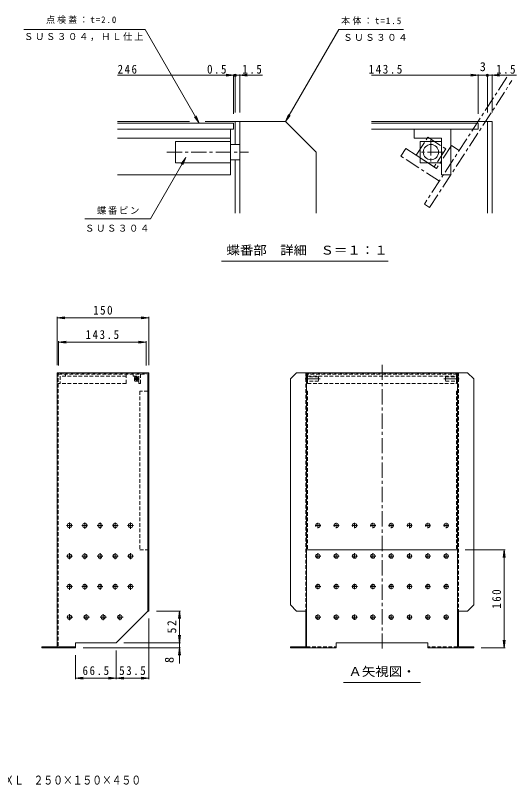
# Model space of a CAD drawing. Units: millimetres, scale not verified. Extents: x -698 to 705, y -680 to 597.
# Drawn here: x -116 to 705, y -680 to 580 of the extents above; entities that cross this region are included whole.
import ezdxf
from ezdxf.enums import TextEntityAlignment as Align

# ---------------------------------------------------------------- set-up
doc = ezdxf.new("R2010")
doc.units = ezdxf.units.MM
doc.header["$LTSCALE"] = 5
doc.header["$PDMODE"] = 32
doc.header["$PDSIZE"] = 4
doc.linetypes.add('CHAIN1', pattern=[8, 5, -1, 1, -1])
doc.linetypes.add('DASHED1', pattern=[1.8, 1.2, -0.6])
for name, color, linetype, lineweight in [('0-0_通り芯', 4, 'Continuous', 9), ('0-1_躯体', 2, 'DASHED1', 9), ('0-2_仕上', 3, 'DASHED1', 9), ('0-3_建具', 6, 'DASHED1', 9), ('0-F', 7, 'Continuous', 9), ('F-0_F-0ﾚｲﾔ', 4, 'Continuous', 9), ('F-2_F-2ﾚｲﾔ', 3, 'Continuous', 9), ('F-3_F-3ﾚｲﾔ', 6, 'Continuous', 9), ('F-E_F-Eﾚｲﾔ', 7, 'Continuous', 9), ('F-F_F-Fﾚｲﾔ', 7, 'Continuous', 9)]:
    doc.layers.add(name, color=color, linetype=linetype, lineweight=lineweight)
doc.layers.add('F-5_F-5ﾚｲﾔ', color=2, linetype='Continuous')
doc.styles.add('ＭＳ ゴシック', font='')
doc.styles.get('ＭＳ ゴシック').set_extended_font_data('MS Gothic')

msp = doc.modelspace()

# ---------------------------------------------------------------- linework, layer by layer
at = {"layer": '0-0_通り芯', "linetype": 'CHAIN1'}
for p, q in [((484.579, 8.548), (484.579, -456.091)), ((82.834, -10.712), (82.834, -18.548)), ((86.595, -14.623), (78.787, -14.623)), ((-27.166, -250), (-27.166, -259.89)), ((-2.166, -250), (-2.166, -259.89)), ((22.834, -250), (22.834, -259.89)), ((47.834, -250), (47.834, -259.89)), ((72.834, -250), (72.834, -259.89)), ((379.579, -250.092), (379.579, -258.859)), ((409.579, -250.092), (409.579, -258.859)), ((439.579, -250.092), (439.579, -258.859)), ((469.579, -250.092), (469.579, -258.859)), ((499.579, -250.092), (499.579, -258.859)), ((529.579, -250.092), (529.579, -258.859)), ((559.579, -250.092), (559.579, -258.859)), ((589.579, -250.092), (589.579, -258.859)), ((-22.457, -254.623), (-31.987, -254.623)), ((2.543, -254.623), (-6.987, -254.623)), ((27.543, -254.623), (18.013, -254.623)), ((52.543, -254.623), (43.013, -254.623)), ((77.543, -254.623), (68.013, -254.623)), ((375.202, -254.623), (384.203, -254.623)), ((405.202, -254.623), (414.203, -254.623)), ((435.202, -254.623), (444.203, -254.623)), ((465.202, -254.623), (474.203, -254.623)), ((503.956, -254.623), (494.955, -254.623)), ((533.956, -254.623), (524.955, -254.623)), ((563.956, -254.623), (554.955, -254.623)), ((593.956, -254.623), (584.955, -254.623)), ((-27.166, -300), (-27.166, -309.89)), ((-2.166, -300), (-2.166, -309.89)), ((22.834, -300), (22.834, -309.89)), ((47.834, -300), (47.834, -309.89)), ((72.834, -300), (72.834, -309.89)), ((379.579, -300.092), (379.579, -308.859)), ((409.579, -300.092), (409.579, -308.859)), ((439.579, -300.092), (439.579, -308.859)), ((469.579, -300.092), (469.579, -308.859)), ((499.579, -300.092), (499.579, -308.859)), ((529.579, -300.092), (529.579, -308.859)), ((559.579, -300.092), (559.579, -308.859)), ((589.579, -300.092), (589.579, -308.859)), ((-22.457, -304.623), (-31.987, -304.623)), ((2.543, -304.623), (-6.987, -304.623)), ((27.543, -304.623), (18.013, -304.623)), ((52.543, -304.623), (43.013, -304.623)), ((77.543, -304.623), (68.013, -304.623)), ((375.202, -304.623), (384.203, -304.623)), ((405.202, -304.623), (414.203, -304.623)), ((435.202, -304.623), (444.203, -304.623)), ((465.202, -304.623), (474.203, -304.623)), ((503.956, -304.623), (494.955, -304.623)), ((533.956, -304.623), (524.955, -304.623)), ((563.956, -304.623), (554.955, -304.623)), ((593.956, -304.623), (584.955, -304.623)), ((-27.166, -350), (-27.166, -359.89)), ((-2.166, -350), (-2.166, -359.89)), ((22.834, -350), (22.834, -359.89)), ((47.834, -350), (47.834, -359.89)), ((72.834, -350), (72.834, -359.89)), ((379.579, -350.092), (379.579, -358.859)), ((409.579, -350.092), (409.579, -358.859)), ((439.579, -350.092), (439.579, -358.859)), ((469.579, -350.092), (469.579, -358.859)), ((499.579, -350.092), (499.579, -358.859)), ((529.579, -350.092), (529.579, -358.859)), ((559.579, -350.092), (559.579, -358.859)), ((589.579, -350.092), (589.579, -358.859)), ((-22.457, -354.623), (-31.987, -354.623)), ((2.543, -354.623), (-6.987, -354.623)), ((27.543, -354.623), (18.013, -354.623)), ((52.543, -354.623), (43.013, -354.623)), ((77.543, -354.623), (68.013, -354.623)), ((375.202, -354.623), (384.203, -354.623)), ((405.202, -354.623), (414.203, -354.623)), ((435.202, -354.623), (444.203, -354.623)), ((465.202, -354.623), (474.203, -354.623)), ((503.956, -354.623), (494.955, -354.623)), ((533.956, -354.623), (524.955, -354.623)), ((563.956, -354.623), (554.955, -354.623)), ((593.956, -354.623), (584.955, -354.623)), ((-27.166, -399.699), (-27.166, -409.657)), ((0.334, -399.699), (0.334, -409.657)), ((27.834, -399.699), (27.834, -409.657)), ((55.334, -399.699), (55.334, -409.657)), ((379.579, -400.092), (379.579, -408.859)), ((409.579, -400.092), (409.579, -408.859)), ((439.579, -400.092), (439.579, -408.859)), ((469.579, -400.092), (469.579, -408.859)), ((499.579, -400.092), (499.579, -408.859)), ((529.579, -400.092), (529.579, -408.859)), ((559.579, -400.092), (559.579, -408.859)), ((589.579, -400.092), (589.579, -408.859)), ((-21.731, -404.623), (-31.69, -404.623)), ((5.769, -404.623), (-4.19, -404.623)), ((33.269, -404.623), (23.31, -404.623)), ((60.769, -404.623), (50.81, -404.623)), ((375.202, -404.623), (384.203, -404.623)), ((405.202, -404.623), (414.203, -404.623)), ((435.202, -404.623), (444.203, -404.623)), ((465.202, -404.623), (474.203, -404.623)), ((503.956, -404.623), (494.955, -404.623)), ((533.956, -404.623), (524.955, -404.623)), ((563.956, -404.623), (554.955, -404.623)), ((593.956, -404.623), (584.955, -404.623))]:
    msp.add_line(p, q, dxfattribs=at)
at = {"layer": '0-0_通り芯', "linetype": 'DASHED1'}
for p, q in [((-45.666, -4.623), (-45.666, -454.623)), ((359.579, -4.623), (359.579, -394.623)), ((609.579, -4.623), (609.579, -394.623)), ((101.334, -34.623), (87.834, -34.623)), ((87.834, -34.623), (87.834, -294.623)), ((361.079, -34.623), (362.579, -34.623)), ((362.579, -34.623), (361.079, -34.623)), ((362.579, -34.623), (362.579, -294.623)), ((606.579, -34.623), (606.579, -294.623)), ((606.579, -34.623), (608.079, -34.623)), ((102.834, -294.623), (87.834, -294.623)), ((361.079, -453.123), (409.579, -453.123)), ((608.079, -453.123), (559.579, -453.123))]:
    msp.add_line(p, q, dxfattribs=at)
at = {"layer": '0-0_通り芯'}
for p, q in [((101.334, -4.623), (101.334, -394.623)), ((344.579, -4.623), (334.579, -14.623)), ((344.579, -4.623), (624.579, -4.623)), ((361.079, -4.623), (361.079, -454.623)), ((608.079, -4.623), (608.079, -454.623)), ((624.579, -4.623), (634.579, -14.623)), ((334.579, -384.623), (334.579, -14.623)), ((634.579, -384.623), (634.579, -14.623)), ((608.079, -294.623), (361.079, -294.623)), ((101.334, -394.623), (49.334, -446.623)), ((359.579, -394.623), (359.579, -453.123)), ((609.579, -394.623), (609.579, -453.123)), ((-72.166, -453.123), (-72.166, -454.623)), ((-17.166, -453.123), (-72.166, -453.123)), ((-62.166, -453.123), (-62.166, -454.623)), ((-42.166, -453.123), (-42.166, -454.623)), ((-22.166, -453.123), (-22.166, -454.623)), ((-17.166, -446.623), (-17.166, -454.623)), ((49.334, -446.623), (-17.166, -446.623)), ((334.579, -453.123), (334.579, -454.623)), ((334.579, -453.123), (359.579, -453.123)), ((344.579, -453.123), (344.579, -454.623)), ((409.579, -446.623), (409.579, -454.623)), ((409.579, -446.623), (559.579, -446.623)), ((559.579, -446.623), (559.579, -454.623)), ((634.579, -453.123), (609.579, -453.123)), ((624.579, -453.123), (624.579, -454.623)), ((634.579, -453.123), (634.579, -454.623)), ((-17.166, -454.623), (-72.166, -454.623)), ((334.579, -454.623), (409.579, -454.623)), ((634.579, -454.623), (559.579, -454.623))]:
    msp.add_line(p, q, dxfattribs=at)
for points in [[(102.834, -4.623), (-47.166, -4.623), (-47.166, -454.623)], [(102.834, -4.623), (102.834, -394.623), (101.334, -394.623)], [(334.579, -384.623), (344.579, -394.623), (361.079, -394.623)], [(634.579, -384.623), (624.579, -394.623), (608.079, -394.623)]]:
    msp.add_lwpolyline(points, dxfattribs=at)
for centre, radius in [((82.834, -14.623), 2.5), ((-27.166, -254.623), 3.5), ((-2.166, -254.623), 3.5), ((22.834, -254.623), 3.5), ((47.834, -254.623), 3.5), ((72.834, -254.623), 3.5), ((-27.166, -304.623), 3.5), ((-2.166, -304.623), 3.5), ((22.834, -304.623), 3.5), ((47.834, -304.623), 3.5), ((72.834, -304.623), 3.5), ((379.579, -304.623), 3.5), ((409.579, -304.623), 3.5), ((439.579, -304.623), 3.5), ((469.579, -304.623), 3.5), ((499.579, -304.623), 3.5), ((529.579, -304.623), 3.5), ((559.579, -304.623), 3.5), ((589.579, -304.623), 3.5), ((-27.166, -354.623), 3.5), ((-2.166, -354.623), 3.5), ((22.834, -354.623), 3.5), ((47.834, -354.623), 3.5), ((72.834, -354.623), 3.5), ((379.579, -354.623), 3.5), ((409.579, -354.623), 3.5), ((439.579, -354.623), 3.5), ((469.579, -354.623), 3.5), ((499.579, -354.623), 3.5), ((529.579, -354.623), 3.5), ((559.579, -354.623), 3.5), ((589.579, -354.623), 3.5), ((-27.166, -404.623), 3.5), ((0.334, -404.623), 3.5), ((27.834, -404.623), 3.5), ((55.334, -404.623), 3.5), ((379.579, -404.623), 3.5), ((409.579, -404.623), 3.5), ((439.579, -404.623), 3.5), ((469.579, -404.623), 3.5), ((499.579, -404.623), 3.5), ((529.579, -404.623), 3.5), ((559.579, -404.623), 3.5), ((589.579, -404.623), 3.5)]:
    msp.add_circle(centre, radius, dxfattribs=at)
at = {"layer": '0-0_通り芯', "linetype": 'DASHED1'}
for centre in [(379.579, -254.623), (409.579, -254.623), (439.579, -254.623), (469.579, -254.623), (499.579, -254.623), (529.579, -254.623), (559.579, -254.623), (589.579, -254.623)]:
    msp.add_circle(centre, 3.5, dxfattribs=at)
at = {"layer": '0-1_躯体'}
for p, q in [((-45.166, -7.123), (-45.666, -7.123)), ((-42.666, -10.123), (-42.666, -22.123)), ((65.834, -10.123), (-42.666, -10.123)), ((-33.666, -7.123), (-33.666, -10.123))]:
    msp.add_line(p, q, dxfattribs=at)
msp.add_lwpolyline([(65.834, -7.123), (65.834, -22.123), (-45.666, -22.123)], dxfattribs=at)
at = {"layer": '0-2_仕上'}
for p, q in [((-45.166, -7.123), (98.334, -7.123)), ((89.334, -7.123), (89.334, -22.123)), ((98.334, -5.123), (98.334, -7.123)), ((361.579, -5.123), (607.579, -5.123)), ((361.579, -5.123), (361.579, -7.123)), ((362.579, -22.123), (362.579, -7.123)), ((362.579, -10.123), (606.579, -10.123))]:
    msp.add_line(p, q, dxfattribs=at)
at = {"layer": '0-2_仕上', "linetype": 'CHAIN1'}
for p, q in [((383.451, -14.623), (356.727, -14.623)), ((585.707, -14.623), (612.431, -14.623))]:
    msp.add_line(p, q, dxfattribs=at)
at = {"layer": '0-2_仕上'}
for points in [[(98.334, -5.123), (-45.166, -5.123), (-45.166, -7.123)], [(77.334, -7.123), (77.334, -10.123), (86.334, -10.123), (86.334, -22.123), (89.334, -22.123)], [(607.579, -5.123), (607.579, -7.123), (361.579, -7.123)], [(362.579, -22.123), (606.579, -22.123), (606.579, -7.123)]]:
    msp.add_lwpolyline(points, dxfattribs=at)
msp.add_lwpolyline([(79.334, -18.123), (79.334, -11.123), (86.334, -11.123), (86.334, -18.123)], close=True, dxfattribs=at)
at = {"layer": '0-3_建具', "linetype": 'Continuous'}
for p, q in [((359.579, -12.123), (359.579, -17.123)), ((609.579, -12.123), (609.579, -17.123))]:
    msp.add_line(p, q, dxfattribs=at)
at = {"layer": '0-3_建具'}
for p, q in [((359.579, -12.123), (362.579, -12.123)), ((380.579, -11.123), (362.579, -11.123)), ((362.579, -12.123), (362.579, -17.123)), ((588.579, -11.123), (606.579, -11.123)), ((609.579, -12.123), (606.579, -12.123)), ((606.579, -12.123), (606.579, -17.123)), ((359.579, -17.123), (362.579, -17.123)), ((609.579, -17.123), (606.579, -17.123))]:
    msp.add_line(p, q, dxfattribs=at)
for points in [[(380.579, -11.123), (380.579, -18.123), (362.579, -18.123)], [(588.579, -11.123), (588.579, -18.123), (606.579, -18.123)]]:
    msp.add_lwpolyline(points, dxfattribs=at)
at = {"layer": '0-3_建具', "linetype": 'Continuous'}
msp.add_circle((82.834, -14.623), 2, dxfattribs=at)
at = {"layer": '0-F'}
for p, q in [((-47.166, 85.377), (-34.773, 87.009)), ((-47.166, 7.877), (-47.166, 86.877)), ((-47.166, 85.377), (102.834, 85.377)), ((-47.166, 85.377), (-34.773, 83.746)), ((102.834, 85.377), (90.441, 87.009)), ((102.834, 85.377), (90.441, 83.746)), ((102.834, 7.877), (102.834, 86.877)), ((-45.166, 45.377), (-32.773, 47.009)), ((-45.166, 7.377), (-45.166, 46.877)), ((-45.166, 45.377), (98.334, 45.377)), ((-45.166, 45.377), (-32.773, 43.746)), ((98.334, 45.377), (85.941, 47.009)), ((98.334, 45.377), (85.941, 43.746)), ((98.334, 7.377), (98.334, 46.877)), ((620.579, -294.623), (686.079, -294.623)), ((684.579, -294.623), (682.948, -307.016)), ((684.579, -454.623), (684.579, -294.623)), ((684.579, -294.623), (686.211, -307.016)), ((115.334, -394.623), (154.334, -394.623)), ((152.834, -394.623), (151.202, -407.016)), ((152.834, -480.258), (152.834, -394.623)), ((152.834, -394.623), (154.466, -407.016)), ((102.834, -407.123), (102.834, -506.123)), ((152.834, -446.623), (151.202, -434.23)), ((152.834, -446.623), (154.466, -434.23)), ((61.834, -446.623), (154.334, -446.623)), ((684.579, -454.623), (682.948, -442.23)), ((684.579, -454.623), (686.211, -442.23)), ((-4.666, -454.623), (154.334, -454.623)), ((49.334, -459.123), (49.334, -506.123)), ((152.834, -454.623), (151.202, -467.016)), ((152.834, -454.623), (154.466, -467.016)), ((647.079, -454.623), (686.079, -454.623)), ((-17.166, -467.123), (-17.166, -506.123)), ((-17.166, -504.623), (-4.773, -502.991)), ((61.727, -506.254), (36.941, -502.991)), ((61.727, -502.991), (36.941, -506.254)), ((102.834, -504.623), (90.441, -502.991)), ((-17.166, -504.623), (102.834, -504.623)), ((-17.166, -504.623), (-4.773, -506.254)), ((102.834, -504.623), (90.441, -506.254)), ((421.467, -511.739), (547.691, -511.739))]:
    msp.add_line(p, q, dxfattribs=at)
at = {"layer": 'F-0_F-0ﾚｲﾔ'}
for p, q in [((51.606, 406.615), (169.543, 406.615)), ((194.985, 406.615), (326.606, 406.615)), ((244.105, 406.615), (244.105, 369.115)), ((251.605, 406.615), (251.605, 369.115)), ((326.606, 406.615), (376.606, 356.615)), ((664.596, 406.615), (467.082, 406.615)), ((657.096, 406.615), (657.096, 256.615)), ((664.596, 406.615), (664.596, 256.615)), ((376.606, 256.615), (376.606, 356.615)), ((244.105, 344.116), (244.105, 256.615)), ((251.605, 344.116), (251.605, 256.615))]:
    msp.add_line(p, q, dxfattribs=at)
at = {"layer": 'F-0_F-0ﾚｲﾔ', "linetype": 'CHAIN1'}
for p, q in [((564.597, 376.25), (564.597, 335.577)), ((584.067, 356.615), (543.015, 356.615))]:
    msp.add_line(p, q, dxfattribs=at)
at = {"layer": 'F-0_F-0ﾚｲﾔ'}
msp.add_lwpolyline([(547.097, 339.115), (547.097, 374.115), (582.097, 374.115), (582.097, 339.115)], close=True, dxfattribs=at)
msp.add_circle((564.597, 356.615), 12.5, dxfattribs=at)
at = {"layer": 'F-2_F-2ﾚｲﾔ', "linetype": 'CHAIN1'}
for p, q in [((688.781, 478.988), (553.838, 271.195)), ((562.224, 265.749), (697.167, 473.542)), ((598.444, 367.423), (573.936, 329.683)), ((598.444, 367.423), (611.024, 359.254)), ((132.245, 356.615), (265.865, 356.615)), ((523.615, 362.362), (515.446, 349.782)), ((573.936, 329.683), (523.615, 362.362)), ((578.346, 308.934), (515.446, 349.782)), ((562.224, 265.749), (553.838, 271.195))]:
    msp.add_line(p, q, dxfattribs=at)
at = {"layer": 'F-2_F-2ﾚｲﾔ'}
for p, q in [((51.606, 404.116), (241.606, 404.116)), ((241.606, 404.116), (241.606, 394.115)), ((642.096, 404.115), (467.082, 404.115)), ((642.096, 404.115), (642.096, 394.115)), ((51.606, 394.115), (241.606, 394.115)), ((236.606, 394.115), (236.606, 319.115)), ((467.082, 394.115), (642.096, 394.115)), ((597.097, 394.115), (597.097, 319.115)), ((51.606, 379.116), (236.606, 379.116)), ((51.606, 319.115), (236.606, 319.115))]:
    msp.add_line(p, q, dxfattribs=at)
for points in [[(537.097, 394.115), (537.097, 379.116), (582.097, 379.116)], [(582.097, 379.116), (582.097, 319.115), (597.097, 319.115)]]:
    msp.add_lwpolyline(points, dxfattribs=at)
at = {"layer": 'F-2_F-2ﾚｲﾔ', "linetype": 'CHAIN1'}
msp.add_lwpolyline([(588.805, 361.761), (569.742, 332.407), (540.389, 351.47), (559.451, 380.823)], close=True, dxfattribs=at)
at = {"layer": 'F-3_F-3ﾚｲﾔ'}
for p, q in [((146.605, 374.115), (236.606, 374.115)), ((251.605, 369.115), (236.606, 369.115))]:
    msp.add_line(p, q, dxfattribs=at)
for points in [[(146.605, 374.115), (146.605, 339.115), (236.606, 339.115)], [(251.605, 369.115), (251.605, 344.116), (236.606, 344.116)]]:
    msp.add_lwpolyline(points, dxfattribs=at)
at = {"layer": 'F-E_F-Eﾚｲﾔ'}
for p, q in [((-101.672, 557.241), (96.715, 557.241)), ((185.122, 404.116), (96.715, 557.241)), ((326.606, 406.615), (331.389, 418.164)), ((326.606, 406.615), (334.215, 416.532)), ((185.122, 404.116), (177.512, 414.033)), ((185.122, 404.116), (180.338, 415.664)), ((163.357, 347.451), (105.622, 247.451)), ((163.357, 347.451), (155.748, 337.534)), ((163.357, 347.451), (158.574, 335.903)), ((-1.809, 247.451), (105.622, 247.451))]:
    msp.add_line(p, q, dxfattribs=at)
msp.add_lwpolyline([(326.606, 406.615), (413.57, 557.241), (519.647, 557.241)], dxfattribs=at)
at = {"layer": 'F-F_F-Fﾚｲﾔ'}
for p, q in [((51.606, 482.241), (288.657, 482.241)), ((241.606, 482.241), (229.213, 483.873)), ((241.606, 482.241), (229.213, 480.61)), ((241.606, 419.116), (241.606, 483.741)), ((244.105, 421.615), (244.105, 483.741)), ((251.605, 482.241), (263.999, 483.873)), ((251.605, 421.615), (251.605, 483.741)), ((251.605, 482.241), (263.999, 480.61)), ((467.082, 482.241), (704.839, 482.241)), ((642.096, 482.241), (629.703, 483.873)), ((642.096, 482.241), (629.703, 480.61)), ((642.096, 419.115), (642.096, 483.741)), ((657.096, 421.615), (657.096, 483.741)), ((664.596, 482.241), (676.989, 483.873)), ((664.596, 421.615), (664.596, 483.741)), ((664.596, 482.241), (676.989, 480.61)), ((221.76, 177.982), (494.442, 177.982))]:
    msp.add_line(p, q, dxfattribs=at)
for p in [(244.105, 482.241), (657.096, 482.241)]:
    msp.add_point(p, dxfattribs=at)

# ---------------------------------------------------------------- texts
at = {"layer": '0-F', "color": 2, "style": 'ＭＳ ゴシック'}
msp.add_text('8', height=14.66, rotation=90, dxfattribs=at).set_placement((147.834, -479.727), align=Align.BOTTOM_LEFT)
at = {"layer": '0-F', "color": 2, "style": 'ＭＳ ゴシック', "width": 1.1}
msp.add_text('Ａ矢視図・', height=14.66, dxfattribs=at).set_placement((429.579, -505.378), align=Align.BOTTOM_LEFT)
at = {"layer": '0-F', "color": 2, "char_height": 14.66, "attachment_point": 7, "style": 'ＭＳ ゴシック'}
for s, insert in [('\\T1.27;\\W0.9;150', (11.584, 90.377)), ('\\T1.28;\\W0.9;143.5', (-0.916, 50.377)), ('\\T1.28;\\W0.9;66.5', (-5.791, -499.623)), ('\\T1.28;\\W0.9;53.5', (54.209, -499.623))]:
    msp.add_mtext(s, dxfattribs=dict(at, insert=insert))
at = {"layer": '0-F', "color": 2, "char_height": 14.66, "attachment_point": 7, "rotation": 90, "style": 'ＭＳ ゴシック'}
for s, insert in [('\\T1.27;\\W0.9;160', (679.579, -390.873)), ('\\T1.27;\\W0.95;52', (147.834, -431.248))]:
    msp.add_mtext(s, dxfattribs=dict(at, insert=insert))
at = {"layer": 'F-5_F-5ﾚｲﾔ', "style": 'ＭＳ ゴシック', "width": 0.8}
msp.add_text('屋上緑化用よこ型ドレインカバー\u3000ＢＸＬ\u3000２５０×１５０×４５０', height=14.66, dxfattribs=at).set_placement((-405.781, -683.081), align=Align.BOTTOM_LEFT)
at = {"layer": 'F-E_F-Eﾚｲﾔ', "char_height": 11, "attachment_point": 7, "style": 'ＭＳ ゴシック'}
for s, insert in [('\\T1.24;\\W0.95;点検蓋：t=2.0', (-65.514, 566.436)), ('\\T1.26;\\W0.95;本体：t=1.5', (417.685, 564.793)), ('\\T1.17;ＳＵＳ３０４，ＨＬ仕上', (-101.672, 538.496)), ('\\T1.17;ＳＵＳ３０４', (420.973, 538.496)), ('\\T1.17;蝶番ピン', (17.725, 254.292)), ('\\T1.17;ＳＵＳ３０４', (-1.809, 226.211))]:
    msp.add_mtext(s, dxfattribs=dict(at, insert=insert))
at = {"layer": 'F-F_F-Fﾚｲﾔ', "color": 2, "style": 'ＭＳ ゴシック'}
msp.add_text('3', height=14.66, dxfattribs=at).set_placement((644.596, 484.741), align=Align.BOTTOM_LEFT)
at = {"layer": 'F-F_F-Fﾚｲﾔ', "color": 2, "style": 'ＭＳ ゴシック', "width": 1.1}
msp.add_text('蝶番部\u3000詳細\u3000Ｓ＝１：１', height=14.66, dxfattribs=at).set_placement((229.805, 184.343), align=Align.BOTTOM_LEFT)
at = {"layer": 'F-F_F-Fﾚｲﾔ', "color": 2, "char_height": 14.66, "attachment_point": 7, "style": 'ＭＳ ゴシック'}
for s, insert in [('\\T1.27;\\W0.9;246', (51.606, 484.741)), ('\\T1.27;\\W0.9;0.5', (198.064, 484.741)), ('\\T1.27;\\W0.9;1.5', (255.951, 484.741)), ('\\T1.28;\\W0.9;143.5', (462.775, 484.741)), ('\\T1.27;\\W0.9;1.5', (671.353, 484.741))]:
    msp.add_mtext(s, dxfattribs=dict(at, insert=insert))

doc.saveas('drawing.dxf')
